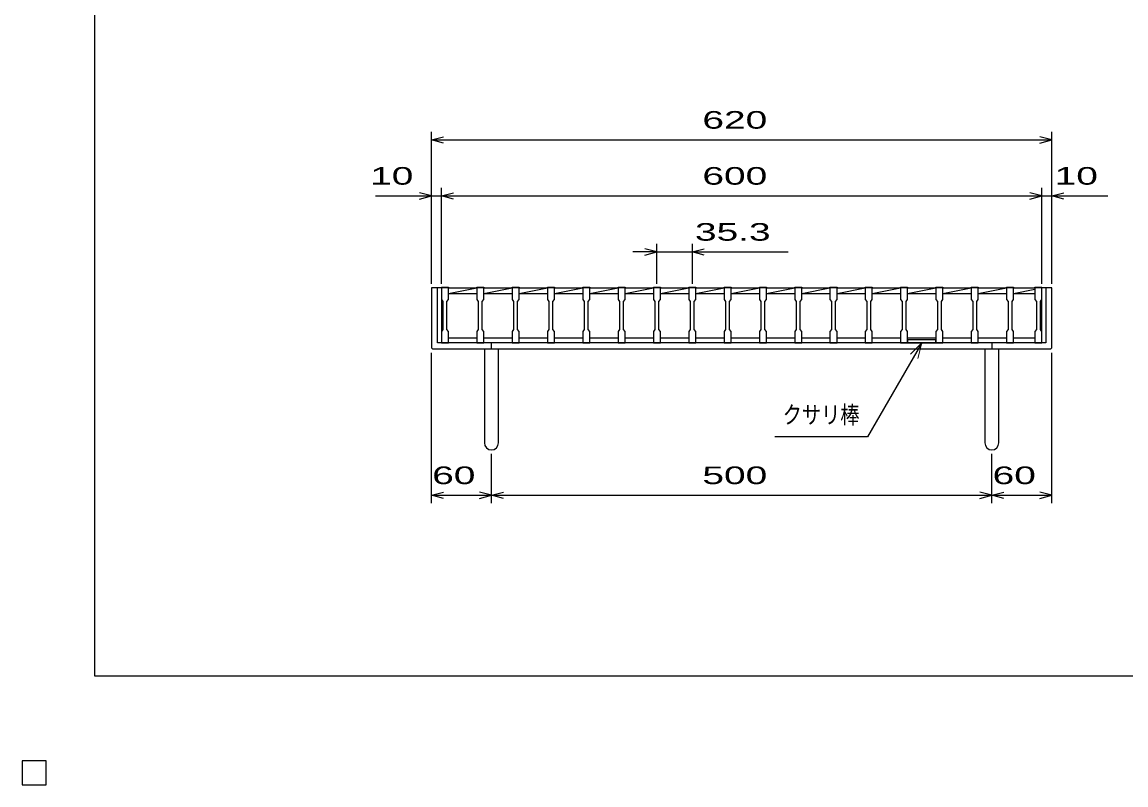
# Model space of a CAD drawing. Units: millimetres, scale not verified. Extents: x -1456 to 1385, y -1026 to 843.
# Drawn here: x -1456 to -353, y -1026 to -263 of the extents above; entities that cross this region are included whole.
import ezdxf
from ezdxf.enums import TextEntityAlignment as Align

# ---------------------------------------------------------------- set-up
doc = ezdxf.new("R2010")
doc.units = ezdxf.units.MM
doc.header["$LTSCALE"] = 8
for name, color, linetype, lineweight in [('0_2', 150, 'Continuous', 25), ('16', 3, 'Continuous', 25), ('19', 6, 'Continuous', 25), ('22', 4, 'Continuous', 25), ('24', 2, 'Continuous', 25), ('32', 4, 'Continuous', 25)]:
    doc.layers.add(name, color=color, linetype=linetype, lineweight=lineweight)
doc.styles.add('ベクトル', font='')
doc.styles.get('ベクトル').set_extended_font_data('ベクトル')

msp = doc.modelspace()

# ---------------------------------------------------------------- linework, layer by layer
at = {"layer": '0_2'}
for p, q in [((-1383.2, -917.2), (-1383.2, 842.8)), ((1384.8, -917.2), (-1383.2, -917.2)), ((-1432, -1002), (-1456, -1002)), ((-1456, -1002), (-1456, -1026)), ((-1432, -1002), (-1456, -1002)), ((-1456, -1002), (-1456, -1026)), ((-1432, -1002), (-1456, -1002)), ((-1456, -1002), (-1456, -1026)), ((-1432, -1002), (-1456, -1002)), ((-1456, -1002), (-1456, -1026)), ((-1432, -1002), (-1456, -1002)), ((-1456, -1002), (-1456, -1026)), ((-1432, -1026), (-1432, -1002)), ((-1432, -1026), (-1432, -1002)), ((-1432, -1026), (-1432, -1002)), ((-1432, -1026), (-1432, -1002)), ((-1432, -1026), (-1432, -1002)), ((-1456, -1026), (-1432, -1026)), ((-1456, -1026), (-1432, -1026)), ((-1456, -1026), (-1432, -1026)), ((-1456, -1026), (-1432, -1026)), ((-1456, -1026), (-1432, -1026))]:
    msp.add_line(p, q, dxfattribs=at)
at = {"layer": '16'}
for p, q in [((-1037, -529), (-1037, -528.3)), ((-1037, -528.3), (-1030, -528.3)), ((-1037, -529), (-1037, -540.5)), ((-1030, -529), (-1037, -529)), ((-1037, -529), (-1037, -579)), ((-1030, -528.3), (-1030, -529)), ((-1030, -540.5), (-1030, -529)), ((-1030, -529), (-1001.7, -529)), ((-1030, -534.5), (-1001.7, -529)), ((-1001.7, -529), (-1001.7, -528.3)), ((-1001.7, -528.3), (-994.7, -528.3)), ((-1001.7, -529), (-1001.7, -540.5)), ((-994.7, -529), (-1001.7, -529)), ((-994.7, -528.3), (-994.7, -529)), ((-994.7, -540.5), (-994.7, -529)), ((-994.7, -529), (-966.4, -529)), ((-994.7, -534.5), (-966.4, -529)), ((-966.4, -529), (-966.4, -528.3)), ((-966.4, -528.3), (-959.4, -528.3)), ((-966.4, -529), (-966.4, -540.5)), ((-959.4, -529), (-966.4, -529)), ((-959.4, -528.3), (-959.4, -529)), ((-959.4, -540.5), (-959.4, -529)), ((-959.4, -529), (-931.1, -529)), ((-959.4, -534.5), (-931.1, -529)), ((-931.1, -529), (-931.1, -528.3)), ((-931.1, -528.3), (-924.1, -528.3)), ((-931.1, -529), (-931.1, -540.5)), ((-924.1, -529), (-931.1, -529)), ((-924.1, -528.3), (-924.1, -529)), ((-924.1, -540.5), (-924.1, -529)), ((-924.1, -529), (-895.8, -529)), ((-924.1, -534.5), (-895.8, -529)), ((-895.8, -529), (-895.8, -528.3)), ((-895.8, -528.3), (-888.8, -528.3)), ((-895.8, -529), (-895.8, -540.5)), ((-888.8, -529), (-895.8, -529)), ((-888.8, -528.3), (-888.8, -529)), ((-888.8, -540.5), (-888.8, -529)), ((-888.8, -529), (-860.5, -529)), ((-888.8, -534.5), (-860.5, -529)), ((-860.5, -529), (-860.5, -528.3)), ((-860.5, -528.3), (-853.5, -528.3)), ((-860.5, -529), (-860.5, -540.5)), ((-853.5, -529), (-860.5, -529)), ((-853.5, -528.3), (-853.5, -529)), ((-853.5, -540.5), (-853.5, -529)), ((-853.5, -529), (-825.2, -529)), ((-853.5, -534.5), (-825.2, -529)), ((-825.2, -529), (-825.2, -528.3)), ((-825.2, -528.3), (-818.2, -528.3)), ((-825.2, -529), (-825.2, -540.5)), ((-818.2, -529), (-825.2, -529)), ((-818.2, -528.3), (-818.2, -529)), ((-818.2, -540.5), (-818.2, -529)), ((-818.2, -529), (-789.9, -529)), ((-818.2, -534.5), (-789.9, -529)), ((-789.9, -529), (-789.9, -528.3)), ((-789.9, -528.3), (-782.9, -528.3)), ((-789.9, -529), (-789.9, -540.5)), ((-782.9, -529), (-789.9, -529)), ((-782.9, -528.3), (-782.9, -529)), ((-782.9, -540.5), (-782.9, -529)), ((-782.9, -529), (-754.6, -529)), ((-782.9, -534.5), (-754.6, -529)), ((-754.6, -529), (-754.6, -528.3)), ((-754.6, -528.3), (-747.6, -528.3)), ((-754.6, -529), (-754.6, -540.5)), ((-747.6, -529), (-754.6, -529)), ((-747.6, -528.3), (-747.6, -529)), ((-747.6, -540.5), (-747.6, -529)), ((-747.6, -529), (-719.3, -529)), ((-747.6, -534.5), (-719.3, -529)), ((-719.3, -529), (-719.3, -528.3)), ((-719.3, -528.3), (-712.3, -528.3)), ((-719.3, -529), (-719.3, -540.5)), ((-712.3, -529), (-719.3, -529)), ((-712.3, -528.3), (-712.3, -529)), ((-712.3, -540.5), (-712.3, -529)), ((-712.3, -529), (-684, -529)), ((-712.3, -534.5), (-684, -529)), ((-684, -529), (-684, -528.3)), ((-684, -528.3), (-677, -528.3)), ((-684, -529), (-684, -540.5)), ((-677, -529), (-684, -529)), ((-677, -528.3), (-677, -529)), ((-677, -540.5), (-677, -529)), ((-677, -529), (-648.7, -529)), ((-677, -534.5), (-648.7, -529)), ((-648.7, -529), (-648.7, -528.3)), ((-648.7, -528.3), (-641.7, -528.3)), ((-648.7, -529), (-648.7, -540.5)), ((-641.7, -529), (-648.7, -529)), ((-641.7, -528.3), (-641.7, -529)), ((-641.7, -540.5), (-641.7, -529)), ((-641.7, -529), (-613.4, -529)), ((-641.7, -534.5), (-613.4, -529)), ((-613.4, -529), (-613.4, -528.3)), ((-613.4, -528.3), (-606.4, -528.3)), ((-613.4, -529), (-613.4, -540.5)), ((-606.4, -529), (-613.4, -529)), ((-606.4, -528.3), (-606.4, -529)), ((-606.4, -540.5), (-606.4, -529)), ((-606.4, -529), (-578.1, -529)), ((-606.4, -534.5), (-578.1, -529)), ((-578.1, -529), (-578.1, -528.3)), ((-578.1, -528.3), (-571.1, -528.3)), ((-578.1, -529), (-578.1, -540.5)), ((-571.1, -529), (-578.1, -529)), ((-571.1, -528.3), (-571.1, -529)), ((-571.1, -540.5), (-571.1, -529)), ((-571.1, -529), (-542.8, -529)), ((-571.1, -534.5), (-542.8, -529)), ((-542.8, -529), (-542.8, -528.3)), ((-542.8, -528.3), (-535.8, -528.3)), ((-542.8, -529), (-542.8, -540.5)), ((-535.8, -529), (-542.8, -529)), ((-535.8, -528.3), (-535.8, -529)), ((-535.8, -540.5), (-535.8, -529)), ((-535.8, -529), (-507.5, -529)), ((-535.8, -534.5), (-507.5, -529)), ((-507.5, -529), (-507.5, -528.3)), ((-507.5, -528.3), (-500.5, -528.3)), ((-507.5, -529), (-507.5, -540.5)), ((-500.5, -529), (-507.5, -529)), ((-500.5, -528.3), (-500.5, -529)), ((-500.5, -540.5), (-500.5, -529)), ((-500.5, -529), (-472.2, -529)), ((-500.5, -534.5), (-472.2, -529)), ((-472.2, -529), (-472.2, -528.3)), ((-472.2, -528.3), (-465.2, -528.3)), ((-472.2, -529), (-472.2, -540.5)), ((-465.2, -529), (-472.2, -529)), ((-465.2, -528.3), (-465.2, -529)), ((-465.2, -540.5), (-465.2, -529)), ((-465.2, -529), (-444, -529)), ((-444, -529), (-444, -528.3)), ((-444, -528.3), (-437, -528.3)), ((-444, -529), (-444, -540.5)), ((-437, -529), (-444, -529)), ((-437, -528.3), (-437, -529)), ((-437, -540.5), (-437, -529)), ((-437, -579), (-437, -529)), ((-1030, -534.5), (-1001.7, -534.5)), ((-994.7, -534.5), (-966.4, -534.5)), ((-959.4, -534.5), (-931.1, -534.5)), ((-924.1, -534.5), (-895.8, -534.5)), ((-888.8, -534.5), (-860.5, -534.5)), ((-853.5, -534.5), (-825.2, -534.5)), ((-818.2, -534.5), (-789.9, -534.5)), ((-782.9, -534.5), (-754.6, -534.5)), ((-747.6, -534.5), (-719.3, -534.5)), ((-712.3, -534.5), (-684, -534.5)), ((-677, -534.5), (-648.7, -534.5)), ((-641.7, -534.5), (-613.4, -534.5)), ((-606.4, -534.5), (-578.1, -534.5)), ((-571.1, -534.5), (-542.8, -534.5)), ((-535.8, -534.5), (-507.5, -534.5)), ((-500.5, -534.5), (-472.2, -534.5)), ((-465.2, -534.5), (-444, -530.38)), ((-465.2, -534.5), (-444, -534.5)), ((-1037, -540.5), (-1035.5, -542.5)), ((-1035.5, -542.5), (-1035.5, -570.5)), ((-1031.5, -542.5), (-1030, -540.5)), ((-1031.5, -570.5), (-1031.5, -542.5)), ((-1001.7, -540.5), (-1000.2, -542.5)), ((-1000.2, -542.5), (-1000.2, -570.5)), ((-996.2, -542.5), (-994.7, -540.5)), ((-996.2, -570.5), (-996.2, -542.5)), ((-966.4, -540.5), (-964.9, -542.5)), ((-964.9, -542.5), (-964.9, -570.5)), ((-960.9, -542.5), (-959.4, -540.5)), ((-960.9, -570.5), (-960.9, -542.5)), ((-931.1, -540.5), (-929.6, -542.5)), ((-929.6, -542.5), (-929.6, -570.5)), ((-925.6, -542.5), (-924.1, -540.5)), ((-925.6, -570.5), (-925.6, -542.5)), ((-895.8, -540.5), (-894.3, -542.5)), ((-894.3, -542.5), (-894.3, -570.5)), ((-890.3, -542.5), (-888.8, -540.5)), ((-890.3, -570.5), (-890.3, -542.5)), ((-860.5, -540.5), (-859, -542.5)), ((-859, -542.5), (-859, -570.5)), ((-855, -542.5), (-853.5, -540.5)), ((-855, -570.5), (-855, -542.5)), ((-825.2, -540.5), (-823.7, -542.5)), ((-823.7, -542.5), (-823.7, -570.5)), ((-819.7, -542.5), (-818.2, -540.5)), ((-819.7, -570.5), (-819.7, -542.5)), ((-789.9, -540.5), (-788.4, -542.5)), ((-788.4, -542.5), (-788.4, -570.5)), ((-784.4, -542.5), (-782.9, -540.5)), ((-784.4, -570.5), (-784.4, -542.5)), ((-754.6, -540.5), (-753.1, -542.5)), ((-753.1, -542.5), (-753.1, -570.5)), ((-749.1, -542.5), (-747.6, -540.5)), ((-749.1, -570.5), (-749.1, -542.5)), ((-719.3, -540.5), (-717.8, -542.5)), ((-717.8, -542.5), (-717.8, -570.5)), ((-713.8, -542.5), (-712.3, -540.5)), ((-713.8, -570.5), (-713.8, -542.5)), ((-684, -540.5), (-682.5, -542.5)), ((-682.5, -542.5), (-682.5, -570.5)), ((-678.5, -542.5), (-677, -540.5)), ((-678.5, -570.5), (-678.5, -542.5)), ((-648.7, -540.5), (-647.2, -542.5)), ((-647.2, -542.5), (-647.2, -570.5)), ((-643.2, -542.5), (-641.7, -540.5)), ((-643.2, -570.5), (-643.2, -542.5)), ((-613.4, -540.5), (-611.9, -542.5)), ((-611.9, -542.5), (-611.9, -570.5)), ((-607.9, -542.5), (-606.4, -540.5)), ((-607.9, -570.5), (-607.9, -542.5)), ((-578.1, -540.5), (-576.6, -542.5)), ((-576.6, -542.5), (-576.6, -570.5)), ((-572.6, -542.5), (-571.1, -540.5)), ((-572.6, -570.5), (-572.6, -542.5)), ((-542.8, -540.5), (-541.3, -542.5)), ((-541.3, -542.5), (-541.3, -570.5)), ((-537.3, -542.5), (-535.8, -540.5)), ((-537.3, -570.5), (-537.3, -542.5)), ((-507.5, -540.5), (-506, -542.5)), ((-506, -542.5), (-506, -570.5)), ((-502, -542.5), (-500.5, -540.5)), ((-502, -570.5), (-502, -542.5)), ((-472.2, -540.5), (-470.7, -542.5)), ((-470.7, -542.5), (-470.7, -570.5)), ((-466.7, -542.5), (-465.2, -540.5)), ((-466.7, -570.5), (-466.7, -542.5)), ((-444, -540.5), (-442.5, -542.5)), ((-442.5, -542.5), (-442.5, -570.5)), ((-438.5, -542.5), (-437, -540.5)), ((-438.5, -570.5), (-438.5, -542.5)), ((-1035.5, -570.5), (-1037, -572.5)), ((-1037, -572.5), (-1037, -584)), ((-1030, -572.5), (-1031.5, -570.5)), ((-1030, -584), (-1030, -572.5)), ((-1000.2, -570.5), (-1001.7, -572.5)), ((-1001.7, -572.5), (-1001.7, -584)), ((-994.7, -572.5), (-996.2, -570.5)), ((-994.7, -584), (-994.7, -572.5)), ((-964.9, -570.5), (-966.4, -572.5)), ((-966.4, -572.5), (-966.4, -584)), ((-959.4, -572.5), (-960.9, -570.5)), ((-959.4, -584), (-959.4, -572.5)), ((-929.6, -570.5), (-931.1, -572.5)), ((-931.1, -572.5), (-931.1, -584)), ((-924.1, -572.5), (-925.6, -570.5)), ((-924.1, -584), (-924.1, -572.5)), ((-894.3, -570.5), (-895.8, -572.5)), ((-895.8, -572.5), (-895.8, -584)), ((-888.8, -572.5), (-890.3, -570.5)), ((-888.8, -584), (-888.8, -572.5)), ((-859, -570.5), (-860.5, -572.5)), ((-860.5, -572.5), (-860.5, -584)), ((-853.5, -572.5), (-855, -570.5)), ((-853.5, -584), (-853.5, -572.5)), ((-823.7, -570.5), (-825.2, -572.5)), ((-825.2, -572.5), (-825.2, -584)), ((-818.2, -572.5), (-819.7, -570.5)), ((-818.2, -584), (-818.2, -572.5)), ((-788.4, -570.5), (-789.9, -572.5)), ((-789.9, -572.5), (-789.9, -584)), ((-782.9, -572.5), (-784.4, -570.5)), ((-782.9, -584), (-782.9, -572.5)), ((-753.1, -570.5), (-754.6, -572.5)), ((-754.6, -572.5), (-754.6, -584)), ((-747.6, -572.5), (-749.1, -570.5)), ((-747.6, -584), (-747.6, -572.5)), ((-717.8, -570.5), (-719.3, -572.5)), ((-719.3, -572.5), (-719.3, -584)), ((-712.3, -572.5), (-713.8, -570.5)), ((-712.3, -584), (-712.3, -572.5)), ((-682.5, -570.5), (-684, -572.5)), ((-684, -572.5), (-684, -584)), ((-677, -572.5), (-678.5, -570.5)), ((-677, -584), (-677, -572.5)), ((-647.2, -570.5), (-648.7, -572.5)), ((-648.7, -572.5), (-648.7, -584)), ((-641.7, -572.5), (-643.2, -570.5)), ((-641.7, -584), (-641.7, -572.5)), ((-611.9, -570.5), (-613.4, -572.5)), ((-613.4, -572.5), (-613.4, -584)), ((-606.4, -572.5), (-607.9, -570.5)), ((-606.4, -584), (-606.4, -572.5)), ((-576.6, -570.5), (-578.1, -572.5)), ((-578.1, -572.5), (-578.1, -584)), ((-571.1, -572.5), (-572.6, -570.5)), ((-571.1, -584), (-571.1, -572.5)), ((-541.3, -570.5), (-542.8, -572.5)), ((-542.8, -572.5), (-542.8, -584)), ((-535.8, -572.5), (-537.3, -570.5)), ((-535.8, -584), (-535.8, -572.5)), ((-506, -570.5), (-507.5, -572.5)), ((-507.5, -572.5), (-507.5, -584)), ((-500.5, -572.5), (-502, -570.5)), ((-500.5, -584), (-500.5, -572.5)), ((-470.7, -570.5), (-472.2, -572.5)), ((-472.2, -572.5), (-472.2, -584)), ((-465.2, -572.5), (-466.7, -570.5)), ((-465.2, -584), (-465.2, -572.5)), ((-442.5, -570.5), (-444, -572.5)), ((-444, -572.5), (-444, -584)), ((-437, -572.5), (-438.5, -570.5)), ((-437, -584), (-437, -572.5)), ((-1037, -584), (-1030, -584)), ((-1030, -579), (-1001.7, -579)), ((-1001.7, -584), (-994.7, -584)), ((-994.7, -579), (-966.4, -579)), ((-966.4, -584), (-959.4, -584)), ((-959.4, -579), (-931.1, -579)), ((-931.1, -584), (-924.1, -584)), ((-924.1, -579), (-895.8, -579)), ((-895.8, -584), (-888.8, -584)), ((-888.8, -579), (-860.5, -579)), ((-860.5, -584), (-853.5, -584)), ((-853.5, -579), (-825.2, -579)), ((-825.2, -584), (-818.2, -584)), ((-818.2, -579), (-789.9, -579)), ((-789.9, -584), (-782.9, -584)), ((-782.9, -579), (-754.6, -579)), ((-754.6, -584), (-747.6, -584)), ((-747.6, -579), (-719.3, -579)), ((-719.3, -584), (-712.3, -584)), ((-712.3, -579), (-684, -579)), ((-684, -584), (-677, -584)), ((-677, -579), (-648.7, -579)), ((-648.7, -584), (-641.7, -584)), ((-641.7, -579), (-613.4, -579)), ((-613.4, -584), (-606.4, -584)), ((-606.4, -579), (-578.1, -579)), ((-578.1, -584), (-571.1, -584)), ((-571.1, -579), (-542.8, -579)), ((-542.8, -584), (-535.8, -584)), ((-535.8, -579), (-507.5, -579)), ((-507.5, -584), (-500.5, -584)), ((-500.5, -579), (-472.2, -579)), ((-472.2, -584), (-465.2, -584)), ((-465.2, -579), (-444, -579)), ((-444, -584), (-437, -584)), ((-1432, -1002), (-1456, -1002)), ((-1456, -1002), (-1456, -1026)), ((-1432, -1002), (-1456, -1002)), ((-1456, -1002), (-1456, -1026)), ((-1432, -1002), (-1456, -1002)), ((-1456, -1002), (-1456, -1026)), ((-1432, -1002), (-1456, -1002)), ((-1456, -1002), (-1456, -1026)), ((-1432, -1002), (-1456, -1002)), ((-1456, -1002), (-1456, -1026)), ((-1432, -1026), (-1432, -1002)), ((-1432, -1026), (-1432, -1002)), ((-1432, -1026), (-1432, -1002)), ((-1432, -1026), (-1432, -1002)), ((-1432, -1026), (-1432, -1002)), ((-1456, -1026), (-1432, -1026)), ((-1456, -1026), (-1432, -1026)), ((-1456, -1026), (-1432, -1026)), ((-1456, -1026), (-1432, -1026)), ((-1456, -1026), (-1432, -1026))]:
    msp.add_line(p, q, dxfattribs=at)
at = {"layer": '19'}
for p, q in [((-1037, -529), (-1047, -529)), ((-1047, -529), (-1047, -589)), ((-1037, -529), (-1047, -529)), ((-1047, -529), (-1047, -589)), ((-1041, -584), (-1041, -529)), ((-1041, -584), (-1041, -529)), ((-427, -529), (-437, -529)), ((-427, -529), (-437, -529)), ((-433, -529), (-433, -584)), ((-433, -529), (-433, -584)), ((-427, -589), (-427, -529)), ((-427, -589), (-427, -529)), ((-433, -584), (-1041, -584)), ((-433, -584), (-1041, -584)), ((-987, -590), (-987, -584)), ((-987, -590), (-987, -584)), ((-487, -584), (-487, -590)), ((-487, -584), (-487, -590)), ((-1047, -589), (-1046, -590)), ((-1047, -589), (-1046, -590)), ((-1046, -590), (-428, -590)), ((-1046, -590), (-428, -590)), ((-994, -590), (-994, -684)), ((-994, -590), (-994, -684)), ((-980, -684), (-980, -590)), ((-980, -684), (-980, -590)), ((-494, -590), (-494, -684)), ((-494, -590), (-494, -684)), ((-480, -684), (-480, -590)), ((-480, -684), (-480, -590)), ((-428, -590), (-427, -589)), ((-428, -590), (-427, -589))]:
    msp.add_line(p, q, dxfattribs=at)
at = {"layer": '19', "color": 4}
for p, q in [((-556.95, -584), (-611.185, -677.937)), ((-611.185, -677.937), (-703.985, -677.937))]:
    msp.add_line(p, q, dxfattribs=at)
at = {"layer": '19', "color": 3}
for p, q in [((-542.8, -581), (-571.1, -581)), ((-571.1, -581), (-571.1, -584)), ((-571.1, -584), (-542.8, -584)), ((-542.8, -584), (-542.8, -581))]:
    msp.add_line(p, q, dxfattribs=at)
at = {"layer": '19', "color": 4, "lineweight": 13}
for p, q in [((-556.95, -584), (-568.264, -595.314)), ((-561.091, -599.455), (-556.95, -584))]:
    msp.add_line(p, q, dxfattribs=at)
at = {"layer": '19'}
for centre in [(-987, -684), (-987, -684), (-487, -684), (-487, -684)]:
    msp.add_arc(centre, 7, 180, 0, dxfattribs=at)
at = {"layer": '22'}
for p, q in [((-1047, -525), (-1047, -373)), ((-427, -525), (-427, -373)), ((-1047, -381), (-1035, -377.8)), ((-1035, -384.2), (-1047, -381)), ((-1047, -381), (-427, -381)), ((-427, -381), (-439, -377.8)), ((-439, -384.2), (-427, -381)), ((-1047, -525), (-1047, -429)), ((-1037, -525), (-1037, -429)), ((-437, -525), (-437, -429)), ((-427, -525), (-427, -429)), ((-1103, -437), (-1047, -437)), ((-1047, -437), (-1059, -433.8)), ((-1059, -440.2), (-1047, -437)), ((-1047, -437), (-1037, -437)), ((-1037, -437), (-1025, -433.8)), ((-1025, -440.2), (-1037, -437)), ((-1037, -437), (-437, -437)), ((-437, -437), (-449, -433.8)), ((-449, -440.2), (-437, -437)), ((-437, -437), (-427, -437)), ((-427, -437), (-415, -433.8)), ((-415, -440.2), (-427, -437)), ((-427, -437), (-371, -437)), ((-821.7, -525), (-821.7, -485)), ((-786.4, -485), (-786.4, -525)), ((-821.7, -493), (-845.7, -493)), ((-821.7, -493), (-833.7, -489.8)), ((-833.7, -496.2), (-821.7, -493)), ((-821.7, -493), (-786.4, -493)), ((-786.4, -493), (-774.4, -489.8)), ((-774.4, -496.2), (-786.4, -493)), ((-786.4, -493), (-690.4, -493)), ((-1047, -744.4), (-1047, -594)), ((-427, -744.4), (-427, -594)), ((-987, -744.4), (-987, -694.8)), ((-487, -744.4), (-487, -694.8)), ((-1047, -736.4), (-1035, -733.2)), ((-1035, -739.6), (-1047, -736.4)), ((-1047, -736.4), (-987, -736.4)), ((-987, -736.4), (-999, -733.2)), ((-999, -739.6), (-987, -736.4)), ((-987, -736.4), (-975, -733.2)), ((-975, -739.6), (-987, -736.4)), ((-987, -736.4), (-487, -736.4)), ((-487, -736.4), (-499, -733.2)), ((-499, -739.6), (-487, -736.4)), ((-487, -736.4), (-475, -733.2)), ((-475, -739.6), (-487, -736.4)), ((-487, -736.4), (-427, -736.4)), ((-427, -736.4), (-439, -733.2)), ((-439, -739.6), (-427, -736.4))]:
    msp.add_line(p, q, dxfattribs=at)
at = {"layer": '22', "color": 2}
for p, q in [((-1432, -1002), (-1456, -1002)), ((-1456, -1002), (-1456, -1026)), ((-1432, -1002), (-1456, -1002)), ((-1456, -1002), (-1456, -1026)), ((-1432, -1002), (-1456, -1002)), ((-1456, -1002), (-1456, -1026)), ((-1432, -1026), (-1432, -1002)), ((-1432, -1026), (-1432, -1002)), ((-1432, -1026), (-1432, -1002)), ((-1456, -1026), (-1432, -1026)), ((-1456, -1026), (-1432, -1026)), ((-1456, -1026), (-1432, -1026))]:
    msp.add_line(p, q, dxfattribs=at)
at = {"layer": '24', "color": 4}
for p, q in [((-1432, -1002), (-1456, -1002)), ((-1456, -1002), (-1456, -1026)), ((-1432, -1002), (-1456, -1002)), ((-1456, -1002), (-1456, -1026)), ((-1432, -1002), (-1456, -1002)), ((-1456, -1002), (-1456, -1026)), ((-1432, -1026), (-1432, -1002)), ((-1432, -1026), (-1432, -1002)), ((-1432, -1026), (-1432, -1002)), ((-1456, -1026), (-1432, -1026)), ((-1456, -1026), (-1432, -1026)), ((-1456, -1026), (-1432, -1026))]:
    msp.add_line(p, q, dxfattribs=at)
at = {"layer": '32'}
for p, q in [((-1432, -1002), (-1456, -1002)), ((-1456, -1002), (-1456, -1026)), ((-1432, -1002), (-1456, -1002)), ((-1456, -1002), (-1456, -1026)), ((-1432, -1002), (-1456, -1002)), ((-1456, -1002), (-1456, -1026)), ((-1432, -1002), (-1456, -1002)), ((-1456, -1002), (-1456, -1026)), ((-1432, -1002), (-1456, -1002)), ((-1456, -1002), (-1456, -1026)), ((-1432, -1026), (-1432, -1002)), ((-1432, -1026), (-1432, -1002)), ((-1432, -1026), (-1432, -1002)), ((-1432, -1026), (-1432, -1002)), ((-1432, -1026), (-1432, -1002)), ((-1456, -1026), (-1432, -1026)), ((-1456, -1026), (-1432, -1026)), ((-1456, -1026), (-1432, -1026)), ((-1456, -1026), (-1432, -1026)), ((-1456, -1026), (-1432, -1026))]:
    msp.add_line(p, q, dxfattribs=at)

# ---------------------------------------------------------------- texts
at = {"layer": '19', "color": 2, "style": 'ベクトル', "width": 0.8}
msp.add_text('クサリ棒', height=17.6, dxfattribs=at).set_placement((-619.185, -669.937), align=Align.BOTTOM_RIGHT)
at = {"layer": '22', "color": 2, "style": 'ベクトル', "width": 1.65}
for s, p in [(' 620 ', (-787, -361)), (' 10 ', (-1119, -417)), (' 600 ', (-787, -417)), (' 10 ', (-435, -417)), (' 35.3 ', (-794.4, -473)), (' 60 ', (-1057, -716.4)), (' 500 ', (-787, -716.4)), (' 60 ', (-497, -716.4))]:
    msp.add_text(s, height=17.6, dxfattribs=at).set_placement(p, align=Align.MIDDLE_LEFT)

doc.saveas('drawing.dxf')
